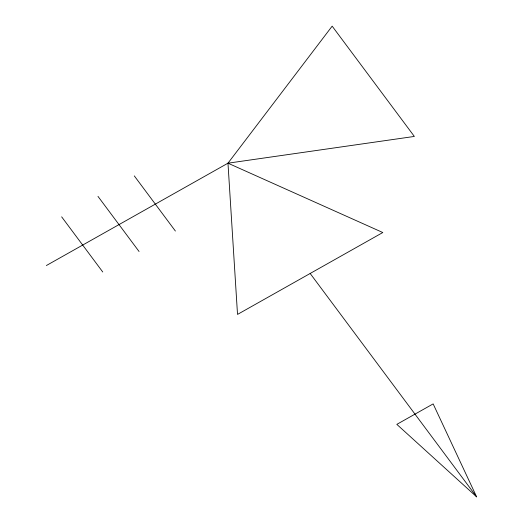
<?xml version="1.0" encoding="UTF-8"?>
<svg xmlns="http://www.w3.org/2000/svg" width="523" height="523" viewBox="0 0 523 523"><rect width="100%" height="100%" fill="white"/><g stroke="black" fill="none" stroke-linecap="round" stroke-linejoin="round"><path stroke-width="0.78" d="M227.976 163.183L382.803 232.526L237.52 314.415L227.976 163.183L332.164 26.15L414.353 136.438L227.976 163.183L46.37 265.534M476.63 496.85L396.826 424.369L433.149 403.9L476.63 496.85L310.165 273.47M134.3 175.898L175.395 231.048M97.978 196.373L139.072 251.517M61.655 216.842L102.75 271.986"/></g></svg>
